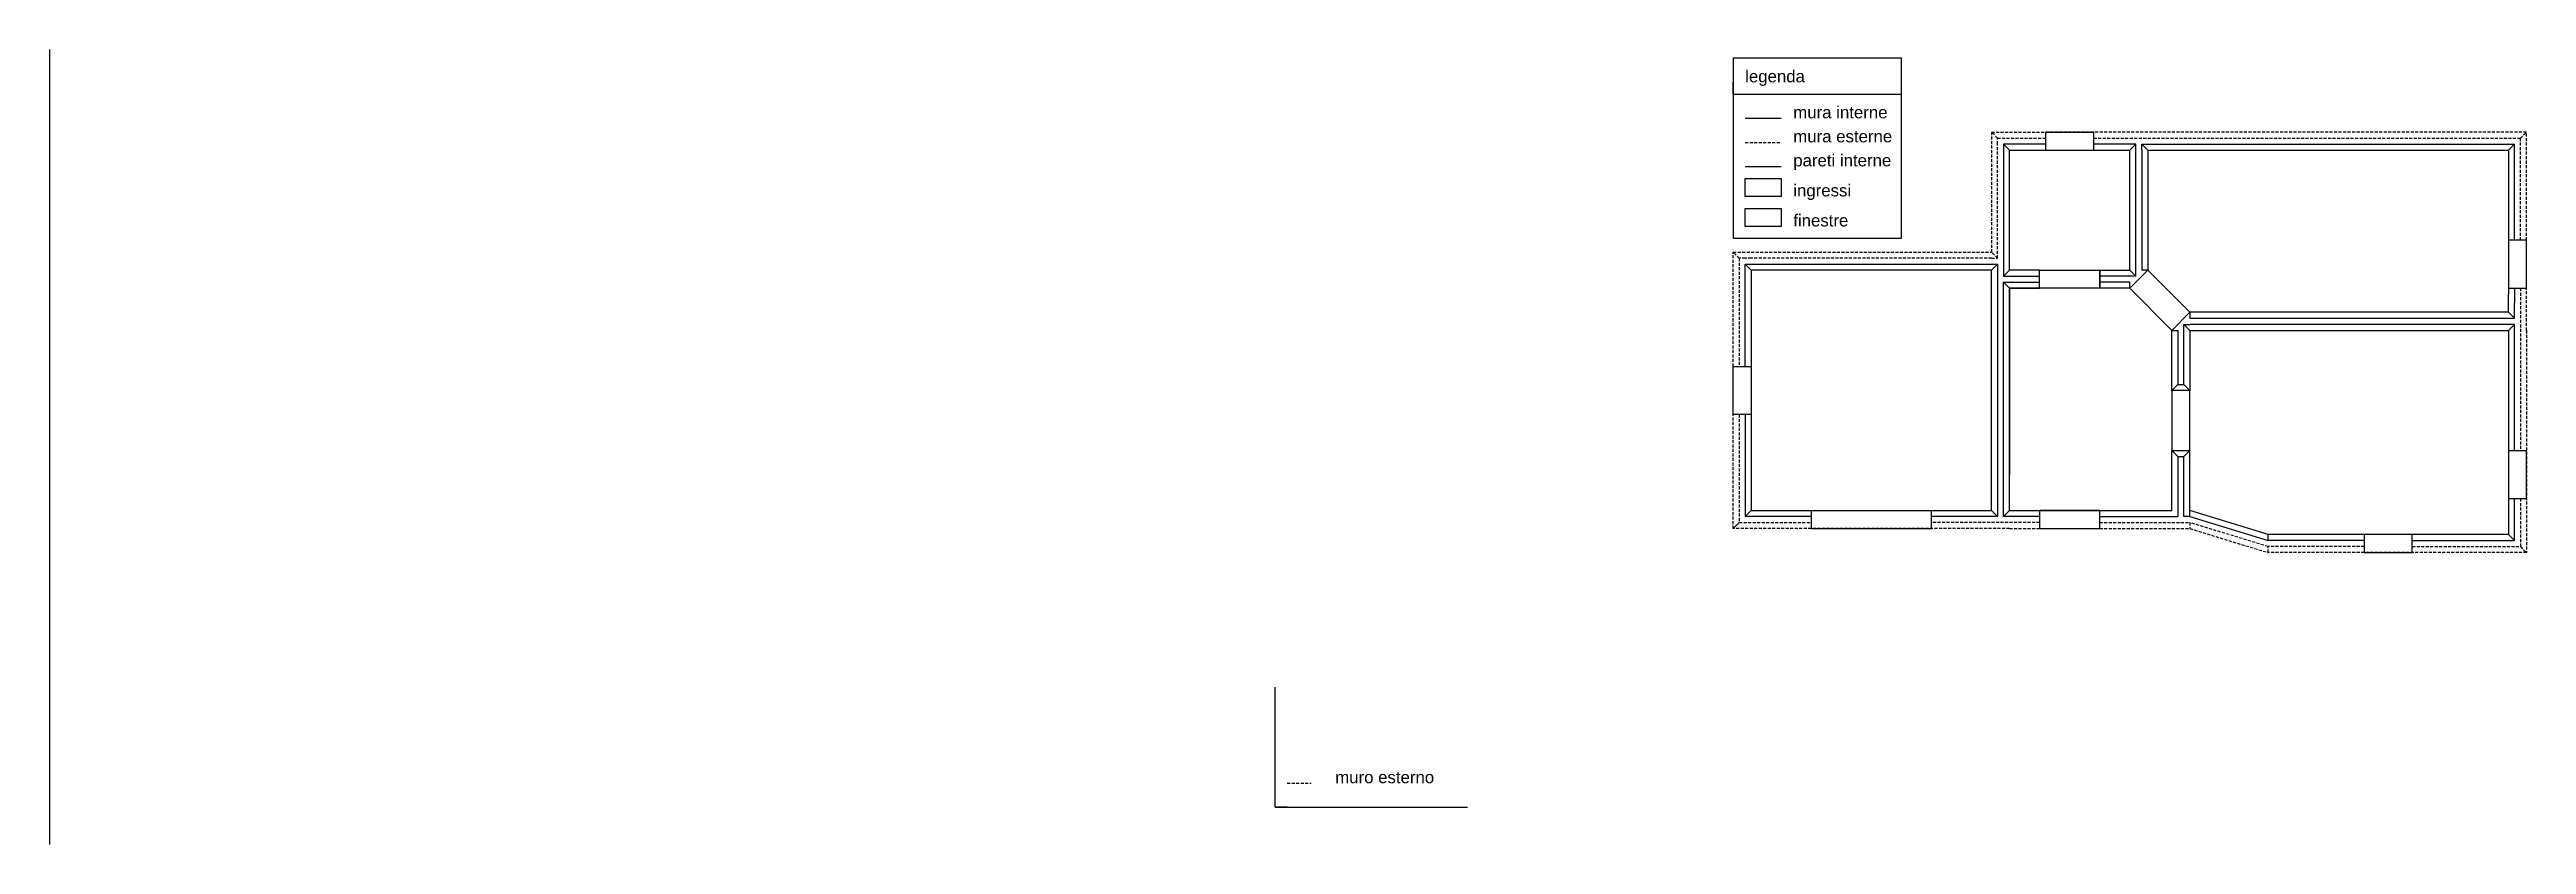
# Model space of a CAD drawing. Header units: millimetres. Extents: x 148 to 354, y 259 to 325.
import ezdxf

# ---------------------------------------------------------------- set-up
doc = ezdxf.new("R2010")
doc.units = ezdxf.units.MM
doc.linetypes.add('DASHED2', pattern=[0.375, 0.25, -0.125])
doc.styles.get("Standard").update_dxf_attribs({"font": 'arial.ttf'})

msp = doc.modelspace()

# ---------------------------------------------------------------- linework, layer by layer
for p, q in [((147.54, 325.32), (147.54, 259.14)), ((287.62, 324.59), (287.62, 321.59)), ((301.62, 324.59), (287.62, 324.59)), ((301.62, 309.62), (301.62, 324.59)), ((287.62, 321.59), (287.62, 322.59)), ((287.62, 321.59), (301.62, 321.59)), ((287.62, 321.59), (287.62, 309.62)), ((288.62, 315.59), (291.62, 315.59)), ((310.62, 306.94), (310.62, 316.94)), ((310.62, 316.94), (320.62, 316.94)), ((320.62, 313.44), (320.62, 316.94)), ((322.12, 316.94), (352.12, 316.94)), ((322.12, 316.94), (322.12, 306.94)), ((352.12, 316.94), (352.12, 304.94)), ((320.62, 306.94), (320.62, 313.44)), ((287.62, 309.62), (301.62, 309.62)), ((289.12, 306.94), (289.12, 286.94)), ((309.12, 306.94), (289.12, 306.94)), ((309.12, 286.94), (309.12, 306.94)), ((313.12, 306.94), (310.62, 306.94)), ((310.62, 305.44), (310.62, 289.94)), ((310.62, 286.94), (310.62, 305.44)), ((313.12, 305.44), (310.62, 305.44)), ((310.62, 305.44), (313.12, 305.44)), ((313.12, 305.44), (313.12, 306.94)), ((318.12, 306.94), (320.62, 306.94)), ((318.12, 305.44), (318.12, 306.94)), ((318.12, 306.94), (320.62, 306.94)), ((320.62, 305.44), (318.12, 305.44)), ((320.62, 305.44), (324.12, 301.94)), ((322.12, 306.94), (325.62, 303.44)), ((352.12, 303.44), (325.62, 303.44)), ((352.12, 303.44), (352.12, 304.94)), ((324.12, 296.94), (324.12, 301.94)), ((325.62, 301.94), (325.62, 296.94)), ((325.62, 301.94), (352.12, 301.94)), ((352.12, 301.94), (352.12, 285.44)), ((325.62, 296.94), (324.12, 296.94)), ((324.12, 286.94), (324.12, 291.94)), ((324.12, 291.94), (325.62, 291.94)), ((325.62, 286.94), (325.62, 291.94)), ((289.12, 286.94), (309.12, 286.94)), ((310.62, 286.94), (324.12, 286.94)), ((332.12, 284.94), (325.62, 286.94)), ((288.12, 285.94), (287.62, 285.44)), ((289.12, 286.44), (288.62, 286.44)), ((352.12, 284.94), (332.12, 284.94)), ((352.12, 285.44), (352.12, 284.94)), ((249.51, 262.24), (249.51, 272.24)), ((250.51, 262.24), (249.51, 262.24)), ((249.51, 262.24), (265.51, 262.24))]:
    msp.add_line(p, q)
at = {"color": 2}
for p, q in [((288.62, 319.59), (291.62, 319.59)), ((310.12, 317.44), (310.12, 306.94)), ((310.12, 317.44), (310.62, 316.94)), ((313.62, 317.44), (310.12, 317.44)), ((320.62, 317.44), (317.62, 317.44)), ((321.12, 317.44), (320.62, 317.44)), ((320.62, 316.94), (321.12, 317.44)), ((321.12, 306.44), (321.12, 317.44)), ((321.62, 316.94), (321.62, 317.44)), ((321.62, 317.44), (351.62, 317.44)), ((322.12, 316.94), (321.62, 317.44)), ((351.62, 317.44), (352.12, 317.44)), ((352.12, 317.44), (352.62, 317.44)), ((352.12, 316.94), (352.62, 317.44)), ((352.63, 309.44), (352.62, 317.44)), ((321.62, 316.94), (321.62, 306.94)), ((288.62, 307.44), (309.62, 307.44)), ((288.62, 298.94), (288.62, 307.44)), ((288.62, 307.44), (289.12, 306.94)), ((309.62, 307.44), (309.12, 306.94)), ((309.62, 307.44), (309.62, 286.44)), ((310.12, 306.94), (310.12, 306.44)), ((310.62, 306.94), (310.12, 306.44)), ((310.12, 306.44), (313.12, 306.44)), ((310.12, 305.44), (310.12, 305.94)), ((310.62, 305.44), (310.12, 305.94)), ((310.12, 305.94), (313.12, 305.94)), ((310.12, 286.44), (310.12, 305.44)), ((321.12, 306.44), (318.12, 306.44)), ((320.62, 305.94), (318.12, 305.94)), ((320.62, 306.94), (321.12, 306.44)), ((320.62, 305.44), (320.62, 305.94)), ((322.12, 306.94), (321.62, 306.94)), ((352.63, 302.94), (352.66, 305.44)), ((325.62, 303.44), (325.62, 302.94)), ((352.12, 303.44), (352.63, 302.94)), ((324.12, 301.94), (324.62, 301.94)), ((324.62, 301.94), (324.62, 297.44)), ((325.12, 297.44), (325.12, 302.44)), ((325.12, 302.44), (325.63, 302.44)), ((325.62, 301.94), (325.12, 302.44)), ((325.62, 302.94), (352.63, 302.94)), ((352.63, 302.44), (325.63, 302.44)), ((352.12, 301.94), (352.63, 302.44)), ((352.62, 291.94), (352.63, 302.44)), ((352.63, 302.44), (352.63, 302.44)), ((324.12, 296.94), (324.62, 297.44)), ((324.62, 297.44), (325.12, 297.44)), ((325.62, 296.94), (325.12, 297.44)), ((288.62, 294.94), (288.62, 286.44)), ((324.12, 291.94), (324.62, 291.44)), ((324.62, 291.44), (324.62, 286.44)), ((324.62, 291.44), (325.12, 291.44)), ((325.12, 291.44), (325.62, 291.94)), ((325.12, 286.44), (325.12, 291.44)), ((289.12, 286.94), (288.62, 286.44)), ((309.12, 286.94), (309.62, 286.44)), ((310.12, 286.44), (310.62, 286.94)), ((325.62, 286.44), (325.62, 286.94)), ((352.62, 287.44), (352.62, 287.94)), ((352.62, 284.44), (352.62, 287.44)), ((294.12, 286.44), (289.12, 286.44)), ((304.62, 286.44), (304.12, 286.44)), ((309.62, 286.44), (304.62, 286.44)), ((310.62, 286.44), (310.12, 286.44)), ((313.12, 286.44), (310.62, 286.44)), ((318.12, 286.44), (324.62, 286.44)), ((325.62, 286.44), (325.12, 286.44)), ((325.62, 286.44), (332.12, 284.44)), ((332.12, 284.44), (332.12, 284.94)), ((340.12, 284.44), (332.12, 284.44)), ((344.12, 284.44), (352.62, 284.44)), ((352.62, 284.44), (352.12, 284.94))]:
    msp.add_line(p, q, dxfattribs=at)
at = {"linetype": 'DASHED2'}
for p, q in [((288.62, 317.59), (291.62, 317.59)), ((309.12, 318.44), (309.12, 308.44)), ((309.62, 317.94), (309.12, 318.44)), ((309.12, 318.44), (313.62, 318.44)), ((309.62, 317.44), (309.62, 317.94)), ((309.62, 317.94), (313.62, 317.94)), ((309.62, 316.94), (309.62, 317.44)), ((322.12, 318.44), (313.62, 318.44)), ((317.62, 317.94), (352.12, 317.94)), ((353.62, 318.44), (322.12, 318.44)), ((352.12, 317.94), (353.12, 317.94)), ((353.12, 317.94), (353.62, 318.44)), ((353.12, 309.44), (353.12, 317.94)), ((353.62, 303.44), (353.62, 318.44)), ((309.62, 307.94), (309.62, 316.94)), ((310.62, 316.94), (318.12, 316.94)), ((310.62, 316.94), (313.62, 316.94)), ((287.62, 285.44), (287.62, 308.44)), ((287.62, 308.44), (309.12, 308.44)), ((288.12, 307.94), (287.62, 308.44)), ((288.62, 307.94), (288.12, 307.94)), ((288.12, 307.94), (288.12, 298.94)), ((289.12, 307.94), (288.62, 307.94)), ((309.12, 307.94), (289.12, 307.94)), ((309.62, 307.94), (309.12, 308.44)), ((309.12, 307.94), (309.62, 307.94)), ((353.12, 305.44), (353.12, 291.94)), ((353.62, 301.94), (353.62, 303.44)), ((353.62, 301.94), (353.62, 283.44)), ((288.12, 294.94), (288.12, 285.94)), ((353.12, 287.94), (353.12, 283.94)), ((310.62, 285.44), (287.62, 285.44)), ((288.12, 285.94), (294.12, 285.94)), ((313.12, 285.94), (304.12, 285.94)), ((310.62, 285.44), (325.62, 285.44)), ((318.12, 285.94), (325.62, 285.94)), ((332.12, 283.94), (325.62, 285.94)), ((325.62, 285.94), (325.62, 285.44)), ((325.62, 285.44), (332.12, 283.44)), ((340.12, 283.94), (332.12, 283.94)), ((332.12, 283.44), (332.12, 283.94)), ((352.12, 283.44), (332.12, 283.44)), ((344.12, 283.94), (353.12, 283.94)), ((353.62, 283.44), (352.12, 283.44)), ((353.12, 283.94), (353.62, 283.44)), ((250.51, 264.24), (252.51, 264.24))]:
    msp.add_line(p, q, dxfattribs=at)
at = {"color": 4}
for p, q in [((313.62, 316.94), (313.62, 318.44)), ((313.62, 318.44), (317.62, 318.44)), ((317.62, 316.94), (317.62, 318.44)), ((313.62, 316.94), (317.62, 316.94)), ((288.62, 312.09), (291.62, 312.09)), ((288.62, 310.59), (288.62, 312.09)), ((291.62, 312.09), (291.62, 310.59)), ((291.62, 310.59), (288.62, 310.59)), ((353.62, 309.44), (352.12, 309.44)), ((352.12, 309.44), (352.12, 305.44)), ((353.62, 305.44), (353.62, 309.44)), ((352.12, 305.44), (353.62, 305.44)), ((287.62, 294.94), (287.62, 298.94)), ((287.62, 298.94), (289.12, 298.94)), ((289.12, 298.94), (289.12, 294.94)), ((289.12, 294.94), (287.62, 294.94)), ((352.12, 291.94), (352.12, 287.94)), ((352.12, 291.94), (353.62, 291.94)), ((353.62, 287.94), (353.62, 291.94)), ((352.12, 287.94), (353.62, 287.94)), ((340.12, 284.94), (340.12, 283.44)), ((344.12, 284.94), (340.12, 284.94)), ((344.12, 283.44), (344.12, 284.94)), ((340.12, 283.44), (344.12, 283.44))]:
    msp.add_line(p, q, dxfattribs=at)
at = {"color": 1}
for p, q in [((288.62, 314.59), (291.62, 314.59)), ((288.62, 313.09), (288.62, 314.59)), ((291.62, 314.59), (291.62, 313.09)), ((291.62, 313.09), (288.62, 313.09)), ((313.12, 305.44), (313.12, 306.94)), ((313.12, 306.94), (318.12, 306.94)), ((318.12, 305.44), (313.12, 305.44)), ((318.12, 306.94), (318.12, 305.44)), ((322.12, 306.94), (320.62, 305.44)), ((320.62, 305.44), (324.12, 301.94)), ((325.62, 303.44), (322.12, 306.94)), ((324.12, 301.94), (325.62, 303.44)), ((325.62, 296.94), (324.12, 296.94)), ((324.12, 296.94), (324.12, 291.94)), ((325.62, 291.94), (325.62, 296.94)), ((324.12, 291.94), (325.62, 291.94)), ((294.12, 286.94), (294.12, 285.44)), ((294.12, 286.94), (304.12, 286.94)), ((304.12, 285.44), (304.12, 286.94)), ((313.12, 286.94), (313.12, 285.44)), ((318.12, 286.94), (313.12, 286.94)), ((318.12, 285.44), (318.12, 286.94)), ((294.12, 285.44), (304.12, 285.44)), ((313.12, 285.44), (317.12, 285.44)), ((317.12, 285.44), (318.12, 285.44))]:
    msp.add_line(p, q, dxfattribs=at)
at = {"color": 1, "linetype": 'DASHED2'}
msp.add_line((294.12, 286.94), (304.12, 286.94), dxfattribs=at)

# ---------------------------------------------------------------- texts
for s, p in [('legenda', (288.62, 322.59)), ('pareti interne', (292.62, 315.59)), ('muro esterno', (254.51, 264.24))]:
    msp.add_text(s, height=1).set_placement(p)
at = {"color": 2}
msp.add_text('mura interne', height=1, dxfattribs=at).set_placement((292.62, 319.59))
at = {"linetype": 'DASHED2'}
msp.add_text('mura esterne', height=1, dxfattribs=at).set_placement((292.62, 317.59))
at = {"color": 1}
msp.add_text('ingressi', height=1, dxfattribs=at).set_placement((292.62, 313.09))
at = {"color": 4}
msp.add_text('finestre', height=1, dxfattribs=at).set_placement((292.62, 310.59))

doc.saveas('drawing.dxf')
